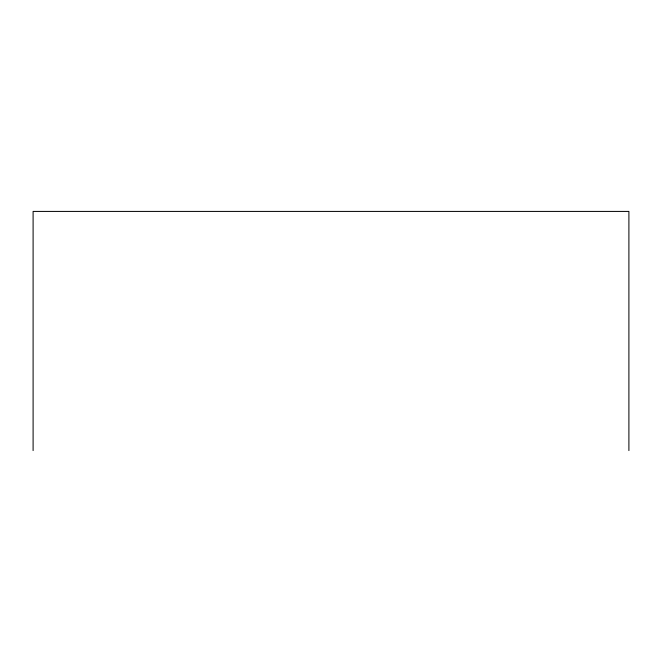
<?xml version="1.0" encoding="UTF-8"?>
<svg xmlns="http://www.w3.org/2000/svg" width="662" height="662" viewBox="0 0 662 662"><rect width="100%" height="100%" fill="white"/><g stroke="black" fill="none" stroke-linecap="round" stroke-linejoin="round"><path stroke-width="0.99" d="M628.9 450.582L628.9 211.418L33.1 211.418L33.1 450.582"/></g></svg>
